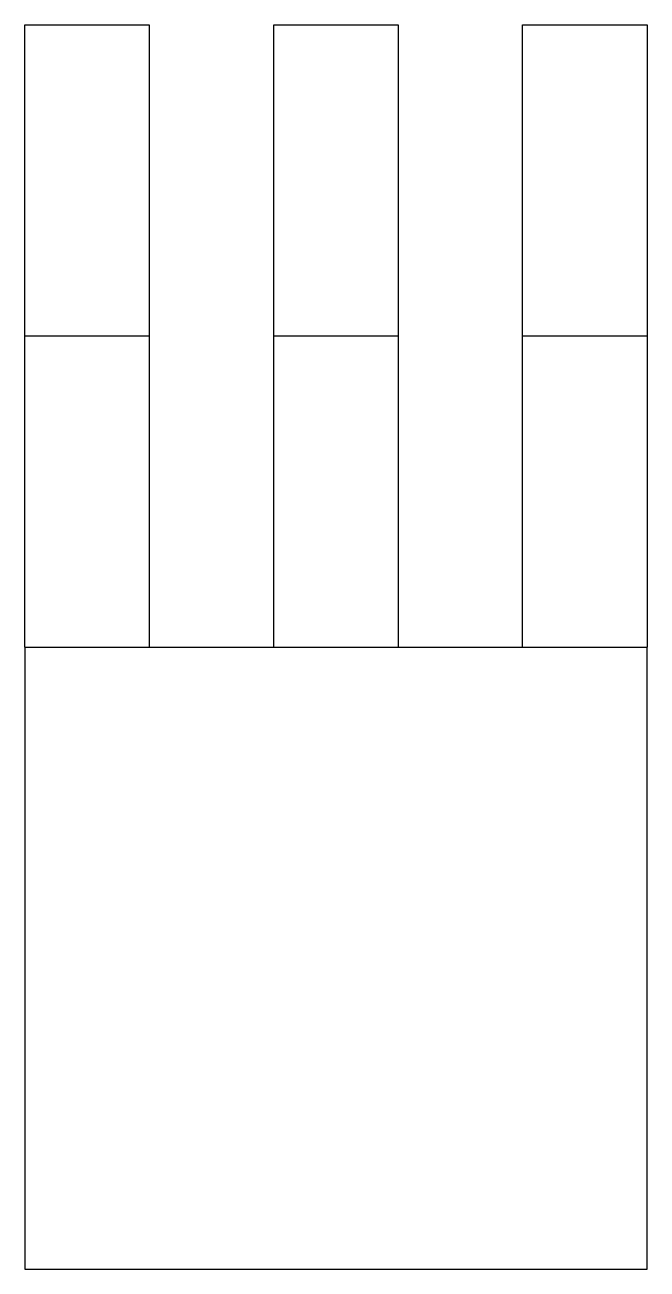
# Model space of a CAD drawing. Header units: inches. Extents: x 0 to 50, y 0 to 100.
import ezdxf

# ---------------------------------------------------------------- set-up
doc = ezdxf.new("R2010")
doc.units = ezdxf.units.IN
doc.header["$MEASUREMENT"] = 0

msp = doc.modelspace()

# ---------------------------------------------------------------- linework, layer by layer
at = {"color": 18, "true_color": 0x000000}
for p, q in [((0, 50), (0, 100)), ((0, 100), (10, 100)), ((10, 100), (10, 50)), ((20, 50), (20, 100)), ((20, 100), (30, 100)), ((30, 100), (30, 50)), ((40, 50), (40, 100)), ((40, 100), (50, 100)), ((50, 100), (50, 50)), ((0, 50), (0, 0)), ((10, 50), (20, 50)), ((30, 50), (40, 50)), ((50, 0), (50, 50)), ((0, 0), (50, 0))]:
    msp.add_line(p, q, dxfattribs=at)
at = {"color": 1}
for p, q in [((0, 75), (10, 75)), ((20, 75), (30, 75)), ((40, 75), (50, 75))]:
    msp.add_line(p, q, dxfattribs=at)
at = {"color": 4}
for p, q in [((0, 50), (10, 50)), ((20, 50), (30, 50)), ((40, 50), (50, 50))]:
    msp.add_line(p, q, dxfattribs=at)

doc.saveas('drawing.dxf')
